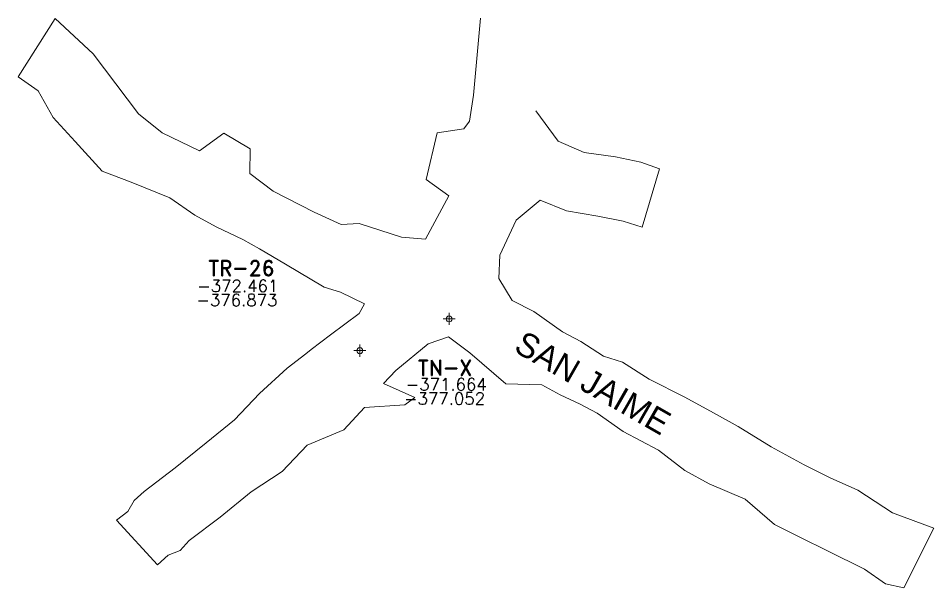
# Model space of a CAD drawing. Extents: x 0 to 99091, y -1812 to 13278.
# Drawn here: x 10365 to 10440.5, y 9753.3 to 9800.2 of the extents above; entities that cross this region are included whole.
import ezdxf
from ezdxf.enums import TextEntityAlignment as Align

# ---------------------------------------------------------------- set-up
doc = ezdxf.new("R2010")
doc.units = 0
doc.header["$MEASUREMENT"] = 0
doc.header["$PDMODE"] = 34
doc.header["$PDSIZE"] = 0.5
doc.styles.add('ROMAND', font='ROMAND.SHX')
doc.styles.add('ROMANS', font='ROMANS.SHX', dxfattribs={"width": 2.5})

# ---------------------------------------------------------------- blocks, each defined once
blk = doc.blocks.new('F2')
at = {"lineweight": 0}
blk.add_point((0, 0), dxfattribs=at)
at = {"lineweight": 0, "style": 'ROMAND'}
for tag, height, p in [('NOMBRE', 1.25, (0.201, 6.617)), ('CIELO', 1, (0.136, 4.616)), ('PISO', 1, (0.136, 3.247))]:
    blk.add_attdef(tag, text='', height=height, dxfattribs=at).set_placement(p, align=Align.CENTER)
at = {"lineweight": 0, "style": 'ROMANS', "flags": 1}
for tag, p in [('MINA', (-0.074, -3.255)), ('LOCALIZACION', (-0.074, -4.928)), ('ESTRUCTURA', (-0.074, -6.618)), ('NIVEL', (-0.074, -8.29)), ('OBRA', (-0.074, -10.121)), ('FECHA', (-0.074, -11.793)), ('ATRAS', (-0.074, -13.483)), ('TOPOGRAFO', (2.675, -15.297))]:
    blk.add_attdef(tag, text='', height=1.25, dxfattribs=at).set_placement(p, align=Align.CENTER)

msp = doc.modelspace()

# ---------------------------------------------------------------- linework, layer by layer
at = {"color": 1, "linetype": 'Continuous', "lineweight": 0, "elevation": -370.07794, "flags": 128}
msp.add_lwpolyline([(10407.68479, 9792.59935), (10409.50931, 9790.10099), (10411.65435, 9789.14477), (10414.24937, 9788.78443), (10416.34646, 9788.36457), (10417.88819, 9787.798), (10416.45244, 9783.00857), (10414.88199, 9783.47935), (10412.7849, 9783.89922), (10410.2186, 9784.35534), (10408.04485, 9785.21577), (10406.05666, 9783.58626), (10404.7004, 9780.69347), (10404.62577, 9778.77336), (10405.73716, 9776.94449), (10407.52777, 9776.0314), (10409.882, 9774.36179), (10411.39311, 9773.55772), (10413.2686, 9772.35826), (10414.83281, 9771.87492), (10417.02309, 9770.44709), (10419.97302, 9768.97557), (10422.34197, 9767.68211), (10424.35335, 9766.56703), (10427.07998, 9764.87164), (10429.80649, 9763.39982), (10431.9519, 9762.32963), (10434.23134, 9761.30432), (10437.09211, 9759.43027), (10440.48878, 9758.18292), (10438.0337, 9753.26127), (10436.51427, 9753.5722), (10434.77095, 9754.77708), (10431.73163, 9756.29319), (10429.49683, 9757.40798), (10427.35142, 9758.47817), (10424.93737, 9760.57639), (10421.98755, 9761.82435), (10419.97617, 9762.93944), (10417.78578, 9764.59083), (10414.88048, 9766.15183), (10412.73484, 9767.66915), (10411.346, 9768.40053), (10409.68523, 9769.17901), (10408.17412, 9769.98308), (10405.20214, 9770.0689), (10402.22747, 9772.62453), (10400.48905, 9773.94661), (10398.7931, 9773.37414), (10396.14372, 9771.17047), (10395.1217, 9770.10455), (10397.70839, 9768.94161), (10396.8747, 9768.34116), (10393.54335, 9768.12931), (10391.84291, 9766.29263), (10388.82155, 9765.00705), (10386.75395, 9762.83247), (10384.21232, 9761.17298), (10381.65354, 9759.08999), (10379.10048, 9757.14817), (10378.36042, 9756.3312), (10377.35521, 9755.94973), (10376.47399, 9755.13876), (10373.08815, 9758.81791), (10374.03708, 9759.55529), (10374.56828, 9760.45184), (10375.37606, 9761.19522), (10377.92912, 9763.13705), (10380.4879, 9765.22004), (10382.82637, 9767.10028), (10384.89398, 9769.27486), (10387.17046, 9771.36985), (10388.70359, 9772.55597), (10389.14176, 9772.91219), (10390.73676, 9774.10696), (10393.10587, 9775.87488), (10393.55759, 9776.66391), (10391.58478, 9777.6415), (10390.21491, 9778.0568), (10387.04481, 9779.93618), (10384.89789, 9781.22019), (10383.513, 9781.98905), (10381.32116, 9783.01147), (10379.57442, 9783.99051), (10377.51065, 9785.40484), (10374.31247, 9786.70508), (10371.92958, 9787.61132), (10369.69858, 9790.07541), (10367.86927, 9792.05102), (10366.64461, 9794.2373), (10365.00424, 9795.3857), (10368.03598, 9800.21256), (10371.16695, 9797.30129), (10374.90813, 9792.3535), (10376.86551, 9790.7698), (10379.95732, 9789.3002), (10381.96488, 9790.75022), (10384.12778, 9789.45135), (10384.08696, 9787.41492), (10386.01286, 9785.96909), (10389.38975, 9784.23865), (10391.62734, 9783.21838), (10393.12038, 9783.30639), (10396.60834, 9782.17598), (10398.57023, 9782.0045), (10400.50306, 9785.57814), (10398.64174, 9786.92089), (10399.53145, 9790.77348), (10401.74155, 9791.10461), (10402.20673, 9791.73617), (10402.54609, 9793.89697), (10403.11788, 9800.22271), (10403.11788, 9800.22271)], dxfattribs=at)

# ---------------------------------------------------------------- block references
at = {"color": 1, "linetype": 'Continuous', "lineweight": 0}
ref = msp.add_blockref('F2', (10393.167, 9772.812, -372.461), dxfattribs=at)
ref.add_attrib('NOMBRE', 'TR-26', dxfattribs={"lineweight": 0, "height": 1.25, "style": 'ROMAND'}).set_placement((10383.40267, 9778.98934, -372.461), align=Align.CENTER)
ref.add_attrib('CIELO', '-372.461', dxfattribs={"lineweight": 0, "height": 1, "style": 'ROMAND'}).set_placement((10383.1017, 9777.65262, -372.461), align=Align.CENTER)
ref.add_attrib('PISO', '-376.873', dxfattribs={"lineweight": 0, "height": 1, "style": 'ROMAND'}).set_placement((10383.03482, 9776.48299, -372.461), align=Align.CENTER)
ref = msp.add_blockref('F2', (10400.532, 9775.433, -371.664), dxfattribs=at)
ref.add_attrib('NOMBRE', 'TN-X', dxfattribs={"lineweight": 0, "height": 1.25, "style": 'ROMAND'}).set_placement((10400.19006, 9770.76852, -371.664), align=Align.CENTER)
ref.add_attrib('CIELO', '-371.664', dxfattribs={"lineweight": 0, "height": 1, "style": 'ROMAND'}).set_placement((10400.29038, 9769.53206, -371.664), align=Align.CENTER)
ref.add_attrib('PISO', '-377.052', dxfattribs={"lineweight": 0, "height": 1, "style": 'ROMAND'}).set_placement((10400.15662, 9768.36243, -371.664), align=Align.CENTER)

# ---------------------------------------------------------------- texts
at = {"color": 4, "linetype": 'Continuous', "lineweight": 0, "insert": (10406.76157, 9774.53424), "char_height": 2, "width": 68.778793, "attachment_point": 1, "rotation": 330.1742373}
msp.add_mtext('SAN JAIME', dxfattribs=at)

doc.saveas('drawing.dxf')
